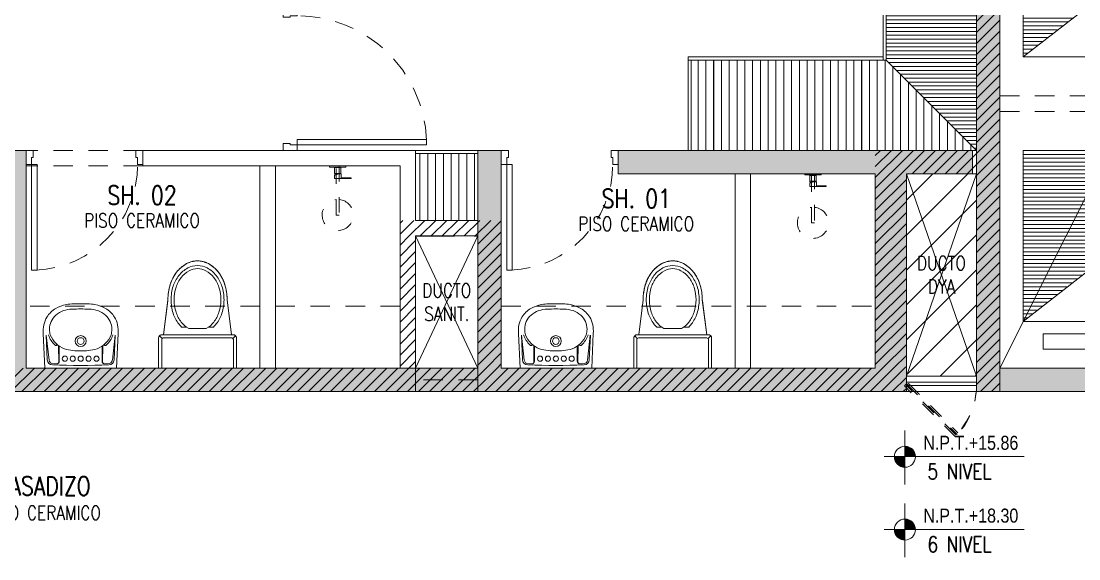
# Model space of a CAD drawing. Header units: millimetres. Extents: x 3765 to 3833, y 1327 to 1657.
# Drawn here: x 3785.24 to 3792.03, y 1438.19 to 1441.64 of the extents above; entities that cross this region are included whole.
import ezdxf
from ezdxf.enums import TextEntityAlignment as Align

# ---------------------------------------------------------------- set-up
doc = ezdxf.new("R2010")
doc.units = ezdxf.units.MM
for name, pattern in [('HIDDEN', [0.375, 0.25, -0.125]), ('HIDDEN2', [0.1875, 0.125, -0.0625]), ('X-REF_DP_Arquitectura$0$HIDDEN', [0.375, 0.25, -0.125])]:
    doc.linetypes.add(name, pattern=pattern)
doc.layers.get('0').update_dxf_attribs({"color": 251, "lineweight": 9})
for name, color, linetype, lineweight in [('A-LINEAS', 251, 'Continuous', 13), ('A-MOBILIARIO', 251, 'Continuous', 13), ('A-MURO BAJO', 251, 'Continuous', 13), ('A-MUROS', 251, 'Continuous', 13), ('A-NIVELES-NPT', 251, 'Continuous', 13), ('A-PROYECCIONES', 251, 'HIDDEN2', 13), ('A-PROYECCIONES INT.', 251, 'HIDDEN2', 13), ('A-SANITARIOS', 251, 'Continuous', 13), ('A-TEXTO-ACABADO PISO', 251, 'Continuous', 13), ('A-TEXTO-AMBIENTE', 251, 'Continuous', 13), ('A_20_Estructuras', 251, 'Continuous', 13), ('A_50_TextoAmbiente', 251, 'Continuous', 13), ('A_50_TextoIndicaciones', 251, 'Continuous', 13), ('A_50_Vigas', 251, 'X-REF_DP_Arquitectura$0$HIDDEN', 13), ('A_60_HatchEstructuras', 251, 'Continuous', 13), ('AREA MODIF', 251, 'Continuous', 13), ('DLP_MOBILIARIO FIJO', 251, 'Continuous', 13), ('MURO CF 120', 251, 'Continuous', 13), ('MURO CF 60', 251, 'Continuous', 13)]:
    doc.layers.add(name, color=color, linetype=linetype, lineweight=lineweight)
doc.styles.add('R80', font='ARIALN.TTF', dxfattribs={"height": 2.03})
doc.styles.add('ROMANS', font='romans.shx', dxfattribs={"width": 0.8})
pattern_1 = [(45, (-21.67, -43.67528), (-0.03535534, 0.03535534), [])]

# ---------------------------------------------------------------- blocks, each defined once
blk = doc.blocks.new('EF-TP')
at = {"layer": 'A_60_HatchEstructuras'}
h = blk.add_hatch(color=256, dxfattribs=at)
h.dxf.hatch_style = 1
h.paths.add_polyline_path([(23.55, -2.625), (21.7, -2.625), (21.7, -0.475), (20.85, -0.475), (20.85, -0.625), (21.55, -0.625), (21.55, -6.325), (23.55, -6.325), (23.55, -6.175), (21.7, -6.175), (21.7, -2.775), (23.55, -2.775)])
h.paths.add_polyline_path([(25.5, -2.625), (25.35, -2.625), (25.35, -6.325), (25.5, -6.325)])
h.paths.add_polyline_path([(25.83, -0.625), (26.5, -0.625), (26.5, -0.475), (25.68, -0.475), (25.68, -6.325), (25.83, -6.325)])
h = blk.add_hatch(color=256, dxfattribs=at)
h.dxf.hatch_style = 1
h.paths.add_polyline_path([(18.95, -7.675), (21.5, -7.675), (21.5, -8.925), (19.7, -8.925), (19.7, -9.075), (21.7, -9.075), (21.7, -7.525), (11.7, -7.525), (11.7, -7.675), (15.25, -7.675), (15.25, -9.075), (15.45, -9.075), (15.45, -7.675), (18.8, -7.675), (18.8, -9.075), (18.95, -9.075)])
h.paths.add_polyline_path([(15.45, -4.775), (15.25, -4.775), (15.25, -6.175), (11.7, -6.175), (11.7, -6.325), (21.1, -6.325), (21.1, -4.925), (21.525, -4.925), (21.525, -4.775), (19.25, -4.775), (19.25, -4.925), (20.9, -4.925), (20.9, -6.175), (18.5, -6.175), (18.5, -4.775), (18.35, -4.775), (18.35, -6.175), (15.45, -6.175)])
for points in [[(21.7, -6.175), (23.4, -2.775)], [(21.525, -4.925), (21.55, -4.925), (21.1, -6.225)]]:
    blk.add_lwpolyline(points)
at = {"elevation": 0}
blk.add_lwpolyline([(21.55, -6.225), (21.1, -4.925)], dxfattribs=at)
at = {"layer": 'A_20_Estructuras'}
for p, q in [((17.95, -6.175, 0), (17.95, -6.325)), ((18.35, -6.175), (18.35, -6.325))]:
    blk.add_line(p, q, dxfattribs=at)
for points in [[(23.55, -2.625), (21.7, -2.625), (21.7, -0.475), (20.85, -0.475), (20.85, -0.625), (21.55, -0.625), (21.55, -6.325), (23.55, -6.325), (23.55, -6.175), (21.7, -6.175), (21.7, -2.775), (23.55, -2.775)], [(15.45, -4.775), (15.25, -4.775), (15.25, -6.175), (11.7, -6.175), (11.7, -6.325), (21.1, -6.325), (21.1, -4.925), (21.525, -4.925), (21.525, -4.775), (19.25, -4.775), (19.25, -4.925), (20.9, -4.925), (20.9, -6.175), (18.5, -6.175), (18.5, -4.775), (18.35, -4.775), (18.35, -6.175), (15.45, -6.175)]]:
    blk.add_lwpolyline(points, close=True, dxfattribs=at)
at = {"layer": 'A_20_Estructuras', "linetype": 'HIDDEN', "ltscale": 0.5, "elevation": 0}
blk.add_lwpolyline([(18.35, -6.25), (17.95, -6.25)], dxfattribs=at)
at = {"layer": 'A_50_Vigas'}
blk.add_line((21.1, -6.225, 0), (21.55, -6.225, 0), dxfattribs=at)
at = {"layer": 'A_50_Vigas', "elevation": 0}
blk.add_lwpolyline([(17.95, -6.175), (17.95, -5.325), (18.35, -5.325)], dxfattribs=at)
blk = doc.blocks.new('TEXTO AMBIENTES PT')
at = {"layer": 'A-TEXTO-ACABADO PISO', "char_height": 0.09, "attachment_point": 2, "style": 'ROMANS'}
for insert in [(16.1941, -5.1808), (19.3659, -5.2026)]:
    blk.add_mtext_dynamic_manual_height_columns('PISO CERAMICO', width=1.20225, gutter_width=12.5, heights=[0], dxfattribs=dict(at, insert=insert))
at = {"layer": 'A-TEXTO-ACABADO PISO', "insert": (15.5586, -7.0597, 0), "char_height": 0.09, "attachment_point": 2, "rotation": 0.00002, "style": 'ROMANS'}
blk.add_mtext_dynamic_manual_height_columns('PISO CERAMICO', width=1.20225, gutter_width=12.5, heights=[0], dxfattribs=at)
at = {"layer": 'A-TEXTO-AMBIENTE', "style": 'ROMANS', "width": 0.8}
for s, p in [('SH. 02', (16.1938, -5.1234)), ('SH. 01', (19.3658, -5.1452)), ('PASADIZO', (15.5602, -6.9918))]:
    blk.add_text(s, height=0.12, dxfattribs=at).set_placement(p, align=Align.CENTER)
blk = doc.blocks.new('TEXTO DUCTOS PT')
at = {"layer": 'A_50_TextoIndicaciones', "char_height": 0.09, "width": 0.4157, "attachment_point": 5, "style": 'ROMANS'}
for s, insert in [('\\pxsm1,t16;DUCTO DYA', (21.325, -5.575, 0)), ('\\pxsm1,t16;DUCTO SANIT.', (18.15, -5.75, 0))]:
    blk.add_mtext(s, dxfattribs=dict(at, insert=insert))
blk = doc.blocks.new('SIM NIVEL PLANTA')
at = {"linetype": 'Continuous'}
h = blk.add_hatch(dxfattribs=at)
h.set_pattern_fill('_USER', color=0, scale=0.089997, angle=45, style=0, pattern_type=0)
h.set_pattern_definition([(45, (31854.49523, 23864.84028), (-0.06363728001, 0.06363728001), [])])
h.paths.add_polyline_path([(-17.33, 0), (-15.98, 0, 0.409209), (-17.33, 1.33)])
h.paths.add_polyline_path([(-18.68, 0, 0.004279), (-18.68, -0.02, 0.414214), (-17.33, -1.37), (-17.33, 0)])
at = {"color": 0}
for p, q in [((-17.33, -3.58), (-17.33, 3.34)), ((-2, 0), (-20, 0))]:
    blk.add_line(p, q, dxfattribs=at)
at = {"color": 0, "linetype": 'Continuous'}
blk.add_circle((-17.33, -0.02), 1.35, dxfattribs=at)
at = {"color": 0, "style": 'R80'}
blk.add_attdef('N.P.T.+0.00', text='', height=1.8, dxfattribs=at).set_placement((-8.87, 1.77), align=Align.MIDDLE_CENTER)
blk = doc.blocks.new('NIVELES')
at = {"layer": 'A-NIVELES-NPT'}
ref = blk.add_blockref('SIM NIVEL PLANTA', (-3.6935, -56.2682, 0), dxfattribs=dict(at, xscale=0.05, yscale=0.05, zscale=0.05))
ref.add_attrib('N.P.T.+0.00', 'N.P.T.+15.86', dxfattribs={"layer": '0', "height": 0.09, "style": 'R80'}).set_placement((-4.1371, -56.1796, 0), align=Align.MIDDLE_CENTER)
ref = blk.add_blockref('SIM NIVEL PLANTA', (-3.6935, -56.7363, 0), dxfattribs=dict(at, xscale=0.05, yscale=0.05, zscale=0.05))
ref.add_attrib('N.P.T.+0.00', 'N.P.T.+18.30', dxfattribs={"layer": '0', "height": 0.09, "style": 'R80'}).set_placement((-4.1371, -56.6476, 0), align=Align.MIDDLE_CENTER)
at = {"layer": 'A-NIVELES-NPT', "style": 'ROMANS', "width": 0.8}
for s, p in [('5 NIVEL', (-4.4152, -56.414, 0)), ('6 NIVEL', (-4.4152, -56.882, 0))]:
    blk.add_text(s, height=0.1, rotation=360, dxfattribs=at).set_placement(p)
blk = doc.blocks.new('*U196')
at = {"linetype": 'HIDDEN', "ltscale": 0.2}
for p, q in [((0.3181, 0.3181), (0, 0)), ((0.0127, -0.0127), (0.3302, 0.3048)), ((0, 0), (0.0127, -0.0127))]:
    blk.add_line(p, q, dxfattribs=at)
blk.add_arc((0, 0), 0.4495, 0, 45, dxfattribs=at)
blk = doc.blocks.new('pisos superiores')
at = {"layer": 'DLP_MOBILIARIO FIJO'}
h = blk.add_hatch(dxfattribs=at)
h.set_pattern_fill('_USER', color=8, scale=0.05, angle=180, pattern_type=0)
h.set_pattern_definition([(180, (-9815.81588, -3196.047796), (-6e-18, -0.05), [])])
h.paths.add_polyline_path([(-4.05, -3.17), (-4.05, -4.3), (-4.63, -3.72), (-4.63, -3.17)])
h = blk.add_hatch(dxfattribs=at)
h.set_pattern_fill('_USER', color=8, scale=0.05, angle=270, pattern_type=0)
h.set_pattern_definition([(270, (-7201.515157, -2437.56976), (0.05, -9e-18), [])])
h.paths.add_polyline_path([(-4.05, -4.3), (-5.8814, -4.3), (-5.8814, -3.72), (-4.63, -3.72)])
at = {"layer": 'A-LINEAS'}
for p, q in [((-4.5, -4.45), (-4.05, -5.75, 0)), ((-4.5, -5.75), (-4.05, -4.45, 0))]:
    blk.add_line(p, q, dxfattribs=at)
at = {"layer": 'A-MOBILIARIO'}
for p, q in [((-4.5, -5.79), (-4.05, -5.79, 0)), ((-4.5, -5.81), (-4.05, -5.81, 0))]:
    blk.add_line(p, q, dxfattribs=at)
at = {"layer": 'A-MURO BAJO'}
for p, q in [((-4.5, -5.75), (-4.05, -5.75, 0)), ((-4.5, -5.85), (-4.05, -5.85, 0))]:
    blk.add_line(p, q, dxfattribs=at)
at = {"layer": 'A-MUROS'}
for points in [[(-4.05, -5.85), (-3.9, -5.85), (-3.9, 0), (-4.75, 0), (-4.75, -0.15), (-4.05, -0.15), (-4.05, -4.3), (-6.35, -4.3)], [(-4.05, -5.85), (-4.05, -4.45), (-4.5, -4.45), (-4.5, -5.85), (-4.55, -5.85)]]:
    blk.add_lwpolyline(points, dxfattribs=at)
at = {"layer": 'DLP_MOBILIARIO FIJO', "elevation": 0}
for points in [[(-4.65, -3.72), (-4.63, -3.72), (-4.63, -3.17), (-4.65, -3.17)], [(-5.9014, -3.7), (-5.9014, -3.72), (-4.65, -3.72), (-4.65, -3.7)]]:
    blk.add_lwpolyline(points, close=True, dxfattribs=at)
at = {"layer": 'DLP_MOBILIARIO FIJO', "color": 8, "elevation": 0}
blk.add_lwpolyline([(-4.05, -3.17), (-4.05, -4.3), (-4.63, -3.72), (-4.63, -3.17)], close=True, dxfattribs=at)
at = {"layer": 'DLP_MOBILIARIO FIJO', "color": 8}
blk.add_lwpolyline([(-4.05, -4.3), (-5.8814, -4.3), (-5.8814, -3.72), (-4.63, -3.72)], close=True, dxfattribs=at)
at = {"layer": 'A-PROYECCIONES INT.', "ltscale": 0.25, "xscale": -1, "rotation": 180}
blk.add_blockref('*U196', (-4.5, -5.81), dxfattribs=at)
blk = doc.blocks.new('TORRE F HATCH CORTAFUEGO')
at = {"layer": 'AREA MODIF'}
h = blk.add_hatch(dxfattribs=at)
h.set_pattern_fill('ANSI31', color=8, scale=0.05, style=0)
h.set_pattern_definition([(45, (-48.7, -47.2), (-0.1122532, 0.1122532), [])])
h.paths.add_polyline_path([(-26.25, -41.075), (-25.8, -41.075), (-25.8, -42.375), (-26.25, -42.375)])
h.paths.add_polyline_path([(-21.1, -42.375), (-21.52, -42.375), (-21.52, -41.075), (-21.1, -41.075)])
at = {"layer": 'MURO CF 60'}
h = blk.add_hatch(dxfattribs=at)
h.set_pattern_fill('_USER', color=8, scale=0.05, angle=45, pattern_type=0)
h.set_pattern_definition(pattern_1)
h.paths.add_polyline_path([(-25.8, -38.775), (-25.65, -38.775), (-25.65, -42.475), (-25.8, -42.475)])
h = blk.add_hatch(dxfattribs=at)
h.set_pattern_fill('_USER', color=8, scale=0.05, angle=45, pattern_type=0)
h.set_pattern_definition(pattern_1)
h.paths.add_polyline_path([(-26.25, -42.325), (-26.45, -42.325), (-26.45, -40.925), (-26.25, -40.925)])
h = blk.add_hatch(dxfattribs=at)
h.set_pattern_fill('_USER', color=8, scale=0.05, angle=45, pattern_type=0)
h.set_pattern_definition(pattern_1)
h.paths.add_polyline_path([(-26.25, -40.925), (-25.8, -40.925), (-25.8, -41.075), (-26.25, -41.075)])
h = blk.add_hatch(dxfattribs=at)
h.set_pattern_fill('_USER', color=8, scale=0.05, angle=45, pattern_type=0)
h.set_pattern_definition(pattern_1)
h.paths.add_polyline_path([(-29.5, -41.375), (-28.85, -41.375), (-28.85, -41.475), (-29.5, -41.475)])
h = blk.add_hatch(dxfattribs=at)
h.set_pattern_fill('_USER', color=8, scale=0.05, angle=45, pattern_type=0)
h.set_pattern_definition(pattern_1)
h.paths.add_polyline_path([(-29.4, -41.475), (-29.5, -41.475), (-29.5, -42.325), (-29.4, -42.325)])
h = blk.add_hatch(dxfattribs=at)
h.set_pattern_fill('_USER', color=8, scale=0.05, angle=45, pattern_type=0)
h.set_pattern_definition(pattern_1)
h.paths.add_polyline_path([(-29, -41.475), (-28.85, -41.475), (-28.85, -42.325), (-29, -42.325)])
h = blk.add_hatch(dxfattribs=at)
h.set_pattern_fill('_USER', color=8, scale=0.05, angle=45, pattern_type=0)
h.set_pattern_definition(pattern_1)
h.paths.add_polyline_path([(-35.65, -42.325), (-28.95, -42.325), (-28.95, -42.475), (-35.65, -42.475)])
h = blk.add_hatch(dxfattribs=at)
h.set_pattern_fill('_USER', color=8, scale=0.05, angle=45, pattern_type=0)
h.set_pattern_definition(pattern_1)
h.paths.add_polyline_path([(-28.95, -42.325), (-26.25, -42.325), (-26.25, -42.475), (-28.95, -42.475)])
blk = doc.blocks.new('*U86')
for p, q in [((0.01, 0.855), (0.01, 0.9)), ((0.1, 0.865), (0.1, 0.9)), ((0.055, 0.855), (0.01, 0.855)), ((0.1, 0.865), (0.055, 0.865)), ((0.055, 0.855), (0.055, 0.865)), ((0.055, 0.045), (0.01, 0.045)), ((0.01, 0.045), (0.01, 0)), ((0.055, 0.045), (0.055, 0.035)), ((0.1, 0.035), (0.055, 0.035)), ((0.1, 0.035), (0.1, 0))]:
    blk.add_line(p, q)
blk.add_lwpolyline([(0.93, 0.07), (0.93, 0.035), (0.1, 0.035), (0.1, 0.07)], close=True)
at = {"color": 7, "linetype": 'HIDDEN2'}
blk.add_arc((0.0995, 0.0339), 0.8311, 2.23015, 89.96723, dxfattribs=at)
blk = doc.blocks.new('ducha marsano')
at = {"linetype": 'HIDDEN2', "ltscale": 0.5, "extrusion": (-4.9425e-10, -7.91123e-10, -1)}
for p, q in [((-0.01, 0), (0.01, 0)), ((0.01, 0), (0.01, -0.3155)), ((-0.0205, -0.08), (-0.0205, -0.0601)), ((-0.0155, -0.058), (-0.0157, -0.058)), ((-0.01, -0.3155), (-0.01, 0)), ((0.0225, -0.0515), (-0.0001, -0.0515)), ((0.0225, -0.0515), (0.0225, -0.0627)), ((0.021, -0.0815), (-0.019, -0.0815)), ((0.025, -0.0815), (0.021, -0.0815)), ((0.0225, -0.0682), (0.0225, -0.077)), ((0.0225, -0.077), (0.025, -0.077)), ((0.025, -0.077), (0.0771, -0.077)), ((0.0771, -0.0815), (0.025, -0.0815)), ((0.0771, -0.077), (0.0816, -0.077)), ((0.0816, -0.0815), (0.0771, -0.0815)), ((0.0816, -0.077), (0.082, -0.077)), ((0.082, -0.0815), (0.0816, -0.0815)), ((0.082, -0.077), (0.084, -0.077)), ((0.084, -0.0815), (0.082, -0.0815)), ((0.0855, -0.0785), (0.0855, -0.08)), ((0.01, -0.3155), (-0.01, -0.3155))]:
    blk.add_line(p, q, dxfattribs=at)
for centre, radius, start, end in [((-0.0004, -0.0462), 0.02, 323.95812, 354.92979), ((0.0004, -0.0462), 0.02, 185.07021, 195.2705), ((0.019, -0.08), 0.0015, 270, 360), ((-0.084, -0.0785), 0.0015, 90, 180), ((-0.084, -0.08), 0.0015, 180, 270), ((0, -0.3155), 0.1, 95.73917, 84.26083)]:
    blk.add_arc(centre, radius, start, end, dxfattribs=at)
at = {"linetype": 'HIDDEN2', "ltscale": 0.5, "extrusion": (-4.94252e-10, -7.91124e-10, -1)}
blk.add_ellipse((0, -0.0515), major_axis=(-0.0225, -0.0095), ratio=0.001448, start_param=0.425436, end_param=1.567366, dxfattribs=at)
at = {"linetype": 'HIDDEN2', "ltscale": 0.5}
for points, degree in [([(-0.0305, 0), (0, 0), (0.0305, 0)], 2), ([(0.0305, 0), (0.0415, 0), (0.0525, 0)], 2), ([(0.0525, 0), (0.0525, -0.0038), (0.0525, -0.0075)], 2), ([(-0.0525, 0), (-0.0525, -0.0038), (-0.0525, -0.0075)], 2), ([(-0.0525, 0), (-0.0415, 0), (-0.0305, 0)], 2), ([(-0.0525, -0.0075), (-0.0525, -0.0075), (-0.0525, -0.0075)], 2), ([(0.0305, -0.008), (0, -0.008), (-0.0305, -0.008)], 2), ([(-0.0215, -0.008), (-0.0215, -0.0093), (-0.0215, -0.0105)], 2), ([(-0.021, -0.011), (-0.007, -0.011), (0.007, -0.011), (0.021, -0.011)], 3), ([(-0.02, -0.011), (-0.02, -0.0294), (-0.02, -0.0477)], 2), ([(-0.0197, -0.048), (0, -0.048), (0.0197, -0.048)], 2), ([(0.02, -0.011), (0.02, -0.0294), (0.02, -0.0477)], 2), ([(0.0215, -0.008), (0.0215, -0.0093), (0.0215, -0.0105)], 2)]:
    blk.add_open_spline(points, degree=degree, dxfattribs=at)
for points, weights in [([(-0.0525, -0.0075), (-0.0525, -0.0075), (-0.0525, -0.0075)], [1, 0.990847086912, 0.982266230892]), ([(-0.052, -0.008), (-0.0525, -0.008), (-0.0525, -0.0075)], [1, 0.707106781193, 1]), ([(-0.0215, -0.0105), (-0.0215, -0.011), (-0.021, -0.011)], [1, 0.70710678154, 1]), ([(-0.02, -0.0477), (-0.02, -0.048), (-0.0197, -0.048)], [1, 0.707106780138, 1]), ([(0.02, -0.0477), (0.02, -0.048), (0.0197, -0.048)], [1, 0.707106779703, 1]), ([(0.0211, -0.011), (0.0211, -0.011), (0.021, -0.011)], [1, 0.992411795776, 1]), ([(0.052, -0.008), (0.0521, -0.008), (0.0521, -0.008)], [1, 0.992411795771, 1])]:
    blk.add_rational_spline(points, weights, degree=2, dxfattribs=at)
for points, knots in [([(-0.0305, -0.008), (-0.0332, -0.008), (-0.0374, -0.008), (-0.0424, -0.008), (-0.0458, -0.008), (-0.0486, -0.008), (-0.0512, -0.008), (-0.052, -0.008), (-0.052, -0.008)], [0, 0, 0, 0, 8.104572, 12.495263, 16.885954, 21.276645, 25.667336, 33.771908, 33.771908, 33.771908, 33.771908]), ([(0.0225, -0.0682), (0.0225, -0.0682), (0.0225, -0.0682), (0.0225, -0.0679), (0.0224, -0.0677), (0.0224, -0.0672), (0.0224, -0.0669), (0.0223, -0.0662), (0.0223, -0.0658), (0.0223, -0.0652), (0.0223, -0.0648), (0.0224, -0.0641), (0.0224, -0.0638), (0.0224, -0.0633), (0.0225, -0.0631), (0.0225, -0.0628), (0.0225, -0.0627), (0.0225, -0.0627)], [0.4148436, 0.4148436, 0.4148436, 0.4148436, 0.5185541, 0.5185541, 0.6222645, 0.6222645, 0.7259759, 0.7259759, 0.8296873, 0.8296873, 0.9333987, 0.9333987, 1.03711, 1.03711, 1.1408205, 1.1408205, 1.2445309, 1.2445309, 1.2445309, 1.2445309]), ([(0.052, -0.008), (0.052, -0.008), (0.0512, -0.008), (0.0486, -0.008), (0.0458, -0.008), (0.0424, -0.008), (0.0374, -0.008), (0.0332, -0.008), (0.0305, -0.008)], [0, 0, 0, 0, 8.104572, 12.495263, 16.885954, 21.276645, 25.667336, 33.771908, 33.771908, 33.771908, 33.771908])]:
    blk.add_open_spline(points, degree=3, knots=knots, dxfattribs=at)
for points, weights, degree, knots in [([(0.0211, -0.011), (0.0211, -0.011), (0.0211, -0.011), (0.0211, -0.011), (0.0214, -0.0109), (0.0215, -0.0107), (0.0215, -0.0105)], [0.918641037743, 0.918640949346, 0.918640860949, 0.918640772552, 0.789223156395, 0.789223156395, 0.918640772552], 3, [0.1238988, 0.1238988, 0.1238988, 0.1238988, 0.1238993, 0.1238993, 0.1238993, 0.78603, 0.78603, 0.78603, 0.78603]), ([(0.0521, -0.008), (0.0521, -0.008), (0.0521, -0.008), (0.0525, -0.0079), (0.0525, -0.0075)], [0.918641037749, 0.918640905153, 0.918640772558, 0.724517853988, 0.918640772558], 2, [0.1238988, 0.1238988, 0.1238988, 0.1238993, 0.1238993, 0.7860311, 0.7860311, 0.7860311])]:
    blk.add_rational_spline(points, weights, degree=degree, knots=knots, dxfattribs=at)
blk = doc.blocks.new('*U109')
for p, q in [((0.01, 0.705), (0.01, 0.75)), ((0.1, 0.715), (0.1, 0.75)), ((0.055, 0.705), (0.01, 0.705)), ((0.1, 0.715), (0.055, 0.715)), ((0.055, 0.705), (0.055, 0.715)), ((0.055, 0.045), (0.01, 0.045)), ((0.01, 0.045), (0.01, 0)), ((0.055, 0.045), (0.055, 0.035)), ((0.1, 0.035), (0.055, 0.035)), ((0.1, 0.035), (0.1, 0))]:
    blk.add_line(p, q)
blk.add_lwpolyline([(0.78, 0.07), (0.78, 0.035), (0.1, 0.035), (0.1, 0.07)], close=True)
at = {"color": 7, "linetype": 'HIDDEN2'}
blk.add_arc((0.0996, 0.0341), 0.6809, 2.23015, 89.96723, dxfattribs=at)
blk = doc.blocks.new('SIFON JET_PLANTA')
for p, q in [((-0.215, 0.2181, 0), (-0.44, 0.19, 0)), ((-0.215, -0.23, 0), (-0.215, 0.23, 0)), ((-0.2091, 0.2441, 0), (-0.1921, 0.2271, 0)), ((-0.195, 0.25, 0), (0, 0.25, 0)), ((-0.195, -0.22, 0), (-0.195, 0.22, 0)), ((-0.185, 0.23, 0), (0, 0.23, 0)), ((0, 0.25, 0), (0, -0.25, 0)), ((-0.265, 0.0718, 0), (-0.265, 0.1028, 0)), ((-0.255, -0.0562, 0), (-0.255, 0.0562, 0)), ((-0.265, -0.1028, 0), (-0.265, -0.0718, 0)), ((-0.215, -0.2181, 0), (-0.44, -0.19, 0)), ((-0.2091, -0.2441, 0), (-0.1921, -0.2271, 0)), ((0, -0.25, 0), (-0.195, -0.25, 0)), ((0, -0.23, 0), (-0.185, -0.23, 0))]:
    blk.add_line(p, q)
at = {"extrusion": (-2.64698e-23, 6.61744e-24, -1)}
for p, q in [((-0.4322, 0.191, 0), (-0.215, 0.2181, 0)), ((-0.215, 0.2278, 0), (-0.2149, 0.2323, 0)), ((-0.215, 0.2234, 0), (-0.215, 0.2278, 0)), ((-0.215, 0.2181, 0), (-0.215, 0.2234, 0)), ((-0.2149, 0.2323, 0), (-0.2142, 0.2356, 0)), ((-0.2142, 0.2356, 0), (-0.2129, 0.239, 0)), ((-0.2129, 0.239, 0), (-0.211, 0.2419, 0)), ((-0.211, 0.2419, 0), (-0.2091, 0.2441, 0)), ((-0.2091, 0.2441, 0), (-0.2077, 0.2455, 0)), ((-0.2077, 0.2455, 0), (-0.2055, 0.247, 0)), ((-0.2055, 0.247, 0), (-0.2007, 0.2492, 0)), ((-0.2007, 0.2492, 0), (-0.195, 0.25, 0)), ((-0.195, 0.25, 0), (-0.195, 0.25, 0)), ((-0.195, 0.25, 0), (-0.1605, 0.25, 0)), ((-0.1605, 0.25, 0), (-0.0975, 0.25, 0)), ((-0.0975, 0.25, 0), (-0.0323, 0.25, 0)), ((-0.0323, 0.25, 0), (0, 0.25, 0)), ((0, 0.25, 0), (0, -0.25, 0)), ((-0.6168, 0.1344, 0), (-0.6106, 0.1389, 0)), ((-0.6106, 0.1389, 0), (-0.6061, 0.142, 0)), ((-0.6061, 0.142, 0), (-0.6, 0.1461, 0)), ((-0.6, 0.1461, 0), (-0.5963, 0.1484, 0)), ((-0.5963, 0.1484, 0), (-0.5908, 0.1517, 0)), ((-0.5908, 0.1517, 0), (-0.5862, 0.1543, 0)), ((-0.5862, 0.1543, 0), (-0.5794, 0.158, 0)), ((-0.5794, 0.158, 0), (-0.5693, 0.1629, 0)), ((-0.5693, 0.1629, 0), (-0.5517, 0.1703, 0)), ((-0.5517, 0.1703, 0), (-0.5465, 0.1722, 0)), ((-0.5465, 0.1722, 0), (-0.5385, 0.1749, 0)), ((-0.5385, 0.1749, 0), (-0.5346, 0.176, 0)), ((-0.5346, 0.176, 0), (-0.5265, 0.1784, 0)), ((-0.5265, 0.1784, 0), (-0.5216, 0.1797, 0)), ((-0.5216, 0.1797, 0), (-0.5148, 0.1813, 0)), ((-0.5148, 0.1813, 0), (-0.5079, 0.1829, 0)), ((-0.5079, 0.1829, 0), (-0.5016, 0.1842, 0)), ((-0.5016, 0.1842, 0), (-0.4865, 0.1867, 0)), ((-0.4865, 0.1867, 0), (-0.4763, 0.188, 0)), ((-0.4763, 0.188, 0), (-0.4726, 0.1884, 0)), ((-0.4726, 0.1884, 0), (-0.4636, 0.1892, 0)), ((-0.4636, 0.1892, 0), (-0.4549, 0.1897, 0)), ((-0.4549, 0.1897, 0), (-0.449, 0.1899, 0)), ((-0.449, 0.1899, 0), (-0.44, 0.19, 0)), ((-0.44, 0.19, 0), (-0.4322, 0.191, 0)), ((-0.6745, 0.0655, 0), (-0.6722, 0.0699, 0)), ((-0.6722, 0.0699, 0), (-0.6705, 0.0728, 0)), ((-0.6705, 0.0728, 0), (-0.669, 0.0755, 0)), ((-0.669, 0.0755, 0), (-0.6672, 0.0785, 0)), ((-0.6672, 0.0785, 0), (-0.665, 0.082, 0)), ((-0.665, 0.082, 0), (-0.6634, 0.0845, 0)), ((-0.6634, 0.0845, 0), (-0.6611, 0.088, 0)), ((-0.6611, 0.088, 0), (-0.657, 0.0936, 0)), ((-0.657, 0.0936, 0), (-0.6534, 0.0984, 0)), ((-0.657, 0.0936, 0), (-0.657, 0.0936, 0)), ((-0.6534, 0.0984, 0), (-0.6503, 0.1023, 0)), ((-0.6534, 0.0984, 0), (-0.6534, 0.0984, 0)), ((-0.6503, 0.1023, 0), (-0.6453, 0.108, 0)), ((-0.6453, 0.108, 0), (-0.6386, 0.1152, 0)), ((-0.6386, 0.1152, 0), (-0.6326, 0.121, 0)), ((-0.6326, 0.121, 0), (-0.6299, 0.1235, 0)), ((-0.6299, 0.1235, 0), (-0.6251, 0.1276, 0)), ((-0.6251, 0.1276, 0), (-0.6206, 0.1314, 0)), ((-0.6206, 0.1314, 0), (-0.6168, 0.1344, 0)), ((-0.69, 0, 0), (-0.6899, 0.0044, 0)), ((-0.6899, 0.0044, 0), (-0.6897, 0.0096, 0)), ((-0.6897, 0.0096, 0), (-0.6893, 0.014, 0)), ((-0.6893, 0.014, 0), (-0.6887, 0.0194, 0)), ((-0.6887, 0.0194, 0), (-0.6881, 0.0236, 0)), ((-0.6881, 0.0236, 0), (-0.6872, 0.0284, 0)), ((-0.6881, 0.0236, 0), (-0.6881, 0.0236, 0)), ((-0.6872, 0.0284, 0), (-0.6867, 0.031, 0)), ((-0.6867, 0.031, 0), (-0.6855, 0.0361, 0)), ((-0.6855, 0.0361, 0), (-0.6838, 0.0421, 0)), ((-0.6855, 0.0361, 0), (-0.6855, 0.0361, 0)), ((-0.6838, 0.0421, 0), (-0.6819, 0.048, 0)), ((-0.6838, 0.0421, 0), (-0.6838, 0.0421, 0)), ((-0.6819, 0.048, 0), (-0.6804, 0.0521, 0)), ((-0.6804, 0.0521, 0), (-0.6793, 0.0547, 0)), ((-0.6793, 0.0547, 0), (-0.6779, 0.0582, 0)), ((-0.6779, 0.0582, 0), (-0.6745, 0.0655, 0)), ((-0.6745, 0.0655, 0), (-0.6745, 0.0655, 0)), ((-0.6899, -0.0065, 0), (-0.69, 0, 0)), ((-0.6896, -0.0111, 0), (-0.6899, -0.0065, 0)), ((-0.6891, -0.0164, 0), (-0.6896, -0.0111, 0)), ((-0.6881, -0.0232, 0), (-0.6891, -0.0164, 0)), ((-0.6876, -0.0264, 0), (-0.6881, -0.0232, 0)), ((-0.687, -0.0296, 0), (-0.6876, -0.0264, 0)), ((-0.6864, -0.0321, 0), (-0.687, -0.0296, 0)), ((-0.6855, -0.0361, 0), (-0.6864, -0.0321, 0)), ((-0.6838, -0.0419, 0), (-0.6855, -0.0361, 0)), ((-0.6827, -0.0457, 0), (-0.6838, -0.0419, 0)), ((-0.6814, -0.0492, 0), (-0.6827, -0.0457, 0)), ((-0.6803, -0.0522, 0), (-0.6814, -0.0492, 0)), ((-0.6792, -0.0551, 0), (-0.6803, -0.0522, 0)), ((-0.6779, -0.0581, 0), (-0.6792, -0.0551, 0)), ((-0.677, -0.0602, 0), (-0.6779, -0.0581, 0)), ((-0.6751, -0.0642, 0), (-0.677, -0.0602, 0)), ((-0.6722, -0.0699, 0), (-0.6751, -0.0642, 0)), ((-0.6706, -0.0727, 0), (-0.6722, -0.0699, 0)), ((-0.6679, -0.0774, 0), (-0.6706, -0.0727, 0)), ((-0.6646, -0.0826, 0), (-0.6679, -0.0774, 0)), ((-0.6623, -0.0862, 0), (-0.6646, -0.0826, 0)), ((-0.6599, -0.0897, 0), (-0.6623, -0.0862, 0)), ((-0.6554, -0.0958, 0), (-0.6599, -0.0897, 0)), ((-0.6494, -0.1032, 0), (-0.6554, -0.0958, 0)), ((-0.6458, -0.1074, 0), (-0.6494, -0.1032, 0)), ((-0.64, -0.1137, 0), (-0.6458, -0.1074, 0)), ((-0.6379, -0.1158, 0), (-0.64, -0.1137, 0)), ((-0.6347, -0.119, 0), (-0.6379, -0.1158, 0)), ((-0.6335, -0.1201, 0), (-0.6347, -0.119, 0)), ((-0.6347, -0.119, 0), (-0.6347, -0.119, 0)), ((-0.6318, -0.1217, 0), (-0.6335, -0.1201, 0)), ((-0.6305, -0.123, 0), (-0.6318, -0.1217, 0)), ((-0.6318, -0.1217, 0), (-0.6318, -0.1217, 0)), ((-0.6288, -0.1244, 0), (-0.6305, -0.123, 0)), ((-0.6276, -0.1255, 0), (-0.6288, -0.1244, 0)), ((-0.6262, -0.1268, 0), (-0.6276, -0.1255, 0)), ((-0.6245, -0.1281, 0), (-0.6262, -0.1268, 0)), ((-0.6235, -0.1291, 0), (-0.6245, -0.1281, 0)), ((-0.6245, -0.1281, 0), (-0.6245, -0.1281, 0)), ((-0.6223, -0.13, 0), (-0.6235, -0.1291, 0)), ((-0.6215, -0.1307, 0), (-0.6223, -0.13, 0)), ((-0.6204, -0.1315, 0), (-0.6215, -0.1307, 0)), ((-0.6193, -0.1324, 0), (-0.6204, -0.1315, 0)), ((-0.6179, -0.1335, 0), (-0.6193, -0.1324, 0)), ((-0.6168, -0.1344, 0), (-0.6179, -0.1335, 0)), ((-0.6153, -0.1355, 0), (-0.6168, -0.1344, 0)), ((-0.6142, -0.1363, 0), (-0.6153, -0.1355, 0)), ((-0.612, -0.1379, 0), (-0.6142, -0.1363, 0)), ((-0.6086, -0.1403, 0), (-0.612, -0.1379, 0)), ((-0.607, -0.1415, 0), (-0.6086, -0.1403, 0)), ((-0.6058, -0.1422, 0), (-0.607, -0.1415, 0)), ((-0.6039, -0.1435, 0), (-0.6058, -0.1422, 0)), ((-0.602, -0.1448, 0), (-0.6039, -0.1435, 0)), ((-0.6004, -0.1458, 0), (-0.602, -0.1448, 0)), ((-0.5987, -0.1469, 0), (-0.6004, -0.1458, 0)), ((-0.5964, -0.1483, 0), (-0.5987, -0.1469, 0)), ((-0.595, -0.1492, 0), (-0.5964, -0.1483, 0)), ((-0.5936, -0.15, 0), (-0.595, -0.1492, 0)), ((-0.5918, -0.1511, 0), (-0.5936, -0.15, 0)), ((-0.5896, -0.1524, 0), (-0.5918, -0.1511, 0)), ((-0.5871, -0.1538, 0), (-0.5896, -0.1524, 0)), ((-0.5833, -0.1559, 0), (-0.5871, -0.1538, 0)), ((-0.5781, -0.1587, 0), (-0.5833, -0.1559, 0)), ((-0.5759, -0.1598, 0), (-0.5781, -0.1587, 0)), ((-0.5738, -0.1608, 0), (-0.5759, -0.1598, 0)), ((-0.5702, -0.1625, 0), (-0.5738, -0.1608, 0)), ((-0.5675, -0.1637, 0), (-0.5702, -0.1625, 0)), ((-0.5659, -0.1645, 0), (-0.5675, -0.1637, 0)), ((-0.5644, -0.1652, 0), (-0.5659, -0.1645, 0)), ((-0.5614, -0.1664, 0), (-0.5644, -0.1652, 0)), ((-0.5598, -0.1671, 0), (-0.5614, -0.1664, 0)), ((-0.5568, -0.1683, 0), (-0.5598, -0.1671, 0)), ((-0.5543, -0.1693, 0), (-0.5568, -0.1683, 0)), ((-0.551, -0.1706, 0), (-0.5543, -0.1693, 0)), ((-0.5491, -0.1713, 0), (-0.551, -0.1706, 0)), ((-0.5465, -0.1722, 0), (-0.5491, -0.1713, 0)), ((-0.5449, -0.1728, 0), (-0.5465, -0.1722, 0)), ((-0.5428, -0.1735, 0), (-0.5449, -0.1728, 0)), ((-0.5412, -0.174, 0), (-0.5428, -0.1735, 0)), ((-0.5385, -0.1749, 0), (-0.5412, -0.174, 0)), ((-0.5352, -0.1759, 0), (-0.5385, -0.1749, 0)), ((-0.5385, -0.1749, 0), (-0.5385, -0.1749, 0)), ((-0.5321, -0.1768, 0), (-0.5352, -0.1759, 0)), ((-0.5296, -0.1775, 0), (-0.5321, -0.1768, 0)), ((-0.5267, -0.1783, 0), (-0.5296, -0.1775, 0)), ((-0.5238, -0.1791, 0), (-0.5267, -0.1783, 0)), ((-0.5267, -0.1783, 0), (-0.5267, -0.1783, 0)), ((-0.5217, -0.1796, 0), (-0.5238, -0.1791, 0)), ((-0.5177, -0.1807, 0), (-0.5217, -0.1796, 0)), ((-0.5151, -0.1813, 0), (-0.5177, -0.1807, 0)), ((-0.5118, -0.1821, 0), (-0.5151, -0.1813, 0)), ((-0.5094, -0.1826, 0), (-0.5118, -0.1821, 0)), ((-0.5066, -0.1832, 0), (-0.5094, -0.1826, 0)), ((-0.5022, -0.184, 0), (-0.5066, -0.1832, 0)), ((-0.4974, -0.1849, 0), (-0.5022, -0.184, 0)), ((-0.495, -0.1854, 0), (-0.4974, -0.1849, 0)), ((-0.4974, -0.1849, 0), (-0.4974, -0.1849, 0)), ((-0.4936, -0.1856, 0), (-0.495, -0.1854, 0)), ((-0.4916, -0.1859, 0), (-0.4936, -0.1856, 0)), ((-0.4884, -0.1864, 0), (-0.4916, -0.1859, 0)), ((-0.4862, -0.1867, 0), (-0.4884, -0.1864, 0)), ((-0.4824, -0.1872, 0), (-0.4862, -0.1867, 0)), ((-0.4812, -0.1874, 0), (-0.4824, -0.1872, 0)), ((-0.4785, -0.1877, 0), (-0.4812, -0.1874, 0)), ((-0.4761, -0.188, 0), (-0.4785, -0.1877, 0)), ((-0.4735, -0.1883, 0), (-0.4761, -0.188, 0)), ((-0.4695, -0.1887, 0), (-0.4735, -0.1883, 0)), ((-0.4651, -0.189, 0), (-0.4695, -0.1887, 0)), ((-0.4639, -0.1891, 0), (-0.4651, -0.189, 0)), ((-0.4651, -0.189, 0), (-0.4651, -0.189, 0)), ((-0.4619, -0.1893, 0), (-0.4639, -0.1891, 0)), ((-0.4592, -0.1894, 0), (-0.4619, -0.1893, 0)), ((-0.4568, -0.1896, 0), (-0.4592, -0.1894, 0)), ((-0.455, -0.1897, 0), (-0.4568, -0.1896, 0)), ((-0.4518, -0.1898, 0), (-0.455, -0.1897, 0)), ((-0.449, -0.1899, 0), (-0.4518, -0.1898, 0)), ((-0.4467, -0.1899, 0), (-0.449, -0.1899, 0)), ((-0.4428, -0.19, 0), (-0.4467, -0.1899, 0)), ((-0.44, -0.19, 0), (-0.4428, -0.19, 0)), ((-0.215, -0.2181, 0), (-0.44, -0.19, 0)), ((-0.215, -0.227, 0), (-0.215, -0.2181, 0)), ((-0.215, -0.23, 0), (-0.215, -0.227, 0)), ((-0.2147, -0.2335, 0), (-0.215, -0.23, 0)), ((-0.2138, -0.2369, 0), (-0.2147, -0.2335, 0)), ((-0.2126, -0.2395, 0), (-0.2138, -0.2369, 0)), ((-0.2138, -0.2369, 0), (-0.2138, -0.2369, 0)), ((-0.2108, -0.2423, 0), (-0.2126, -0.2395, 0)), ((-0.2126, -0.2395, 0), (-0.2126, -0.2395, 0)), ((-0.2091, -0.2441, 0), (-0.2108, -0.2423, 0)), ((-0.2108, -0.2423, 0), (-0.2108, -0.2423, 0)), ((-0.2108, -0.2423, 0), (-0.2108, -0.2423, 0)), ((-0.209, -0.244, 0), (-0.2091, -0.2441, 0)), ((-0.2067, -0.2462, 0), (-0.209, -0.244, 0)), ((-0.209, -0.244, 0), (-0.209, -0.244, 0)), ((-0.2029, -0.2484, 0), (-0.2067, -0.2462, 0)), ((-0.2067, -0.2462, 0), (-0.2067, -0.2462, 0)), ((-0.1995, -0.2495, 0), (-0.2029, -0.2484, 0)), ((-0.2029, -0.2484, 0), (-0.2029, -0.2484, 0)), ((-0.195, -0.25, 0), (-0.1995, -0.2495, 0)), ((0, -0.25, 0), (-0.195, -0.25, 0))]:
    blk.add_line(p, q, dxfattribs=at)
at = {"elevation": 0}
for points in [[(-0.265, 0.1028, 0.0362), (-0.2844, 0.1202, 0.08725), (-0.3535, 0.1565, 0.077598), (-0.44, 0.17, 0.077598), (-0.5265, 0.1565, 0.08725), (-0.5956, 0.1202, 0.105601), (-0.6443, 0.0627, 0.12364), (-0.66, 0, 0.12364), (-0.6443, -0.0627, 0.105601), (-0.5956, -0.1202, 0.08725), (-0.5265, -0.1565, 0.077598), (-0.44, -0.17, 0.077598)], [(-0.255, 0.0562, 0.100268), (-0.2967, 0.1044, 0.08725), (-0.3596, 0.1374, 0.077598), (-0.44, 0.15, 0.077598), (-0.5204, 0.1374, 0.08725), (-0.5833, 0.1044, 0.105601), (-0.6266, 0.0532, 0.12364), (-0.64, 0, 0.12364), (-0.6266, -0.0532, 0.105601), (-0.5833, -0.1044, 0.08725), (-0.5204, -0.1374, 0.077598), (-0.44, -0.15, 0.077598)], [(-0.44, -0.15, 0.077598), (-0.3596, -0.1374, 0.08725), (-0.2967, -0.1044, 0.100268), (-0.255, -0.0562, 0.12364)], [(-0.44, -0.17, 0.077598), (-0.3535, -0.1565, 0.08725), (-0.2844, -0.1202, 0.0362), (-0.265, -0.1028, 0.12364)]]:
    blk.add_lwpolyline(points, format="xyb", dxfattribs=at)
for centre, radius, start, end in [((-0.195, 0.23, 0), 0.02, 90, 180), ((-0.185, 0.22, 0), 0.01, 90, 180), ((-0.4613, -0.0702, 0), 0.257, 107.47412, 127.23483), ((-0.44, -0.1379, 0), 0.3279, 90, 107.47412), ((-0.544, 0, 0), 0.146, 151.40883, 180), ((-0.4939, -0.0273, 0), 0.203, 127.23483, 151.40883), ((-0.544, 0, 0), 0.146, 180, 208.59117), ((-0.4939, 0.0273, 0), 0.203, 208.59117, 232.76517), ((-0.4613, 0.0702, 0), 0.257, 232.76517, 252.52588), ((-0.44, 0.1379, 0), 0.3279, 252.52588, 270), ((-0.195, -0.23, 0), 0.02, 180, 270), ((-0.185, -0.22, 0), 0.01, 180, 270)]:
    blk.add_arc(centre, radius, start, end)
blk = doc.blocks.new('BOWL-ITALGRIF_VARADERO_01')
for p, q in [((-0.2032, -0.1971), (-0.2208, -0.038)), ((0.2032, -0.1971), (0.2208, -0.038)), ((-0.1404, -0.2077), (-0.1424, -0.1083)), ((-0.1375, -0.205), (-0.1375, -0.1117)), ((0.1375, -0.205), (0.1375, -0.1117)), ((0.1404, -0.2077), (0.1424, -0.1083)), ((-0.1753, -0.222), (-0.1544, -0.222)), ((0.1753, -0.222), (0.1544, -0.222))]:
    blk.add_line(p, q)
for points in [[(-0.0917, 0.1589, -0.02989), (-0.0456, 0.1646, -0.007822), (0.0456, 0.1646, -0.02989), (0.0918, 0.1589, -0.091737), (0.1601, 0.1343, -0.112496), (0.2175, 0.0792, -0.147885), (0.2402, -0.0257), (0.23, -0.25), (-0.23, -0.25), (-0.2402, -0.0257, -0.147885), (-0.2175, 0.0792, -0.112496), (-0.1601, 0.1343, -0.091737)], [(-0.0496, -0.1363, -0.062677), (-0.1048, -0.1249, -0.110639), (-0.1576, -0.091, -0.120976), (-0.195, -0.0344, -0.061198), (-0.2, 0, -0.21707), (-0.1593, 0.092, -0.174983), (-0.0545, 0.1298, -0.010618), (0, 0.131, -0.010618), (0.0545, 0.1298, -0.174983), (0.1593, 0.092, -0.21707), (0.2, 0, -0.061198), (0.195, -0.0344, -0.120976), (0.1576, -0.091, -0.110639), (0.1048, -0.1249, -0.062677), (0.0496, -0.1363, -0.017583), (0, -0.138, -0.017583)]]:
    blk.add_lwpolyline(points, format="xyb", close=True)
for points in [[(-0.2216, -0.0381), (-0.2145, -0.1954, 0.390823), (-0.1807, -0.2288, 0.017524), (0.1807, -0.2288, 0.390823), (0.2145, -0.1954), (0.2216, -0.0381)], [(-0.2072, -0.035, 0.005), (-0.2064, -0.038, 0.121292), (-0.166, -0.0996, 0.007977), (-0.1624, -0.1031)], [(0.2072, -0.035, -0.005), (0.2064, -0.038, -0.121292), (0.166, -0.0996, -0.007977), (0.1624, -0.1031)]]:
    blk.add_lwpolyline(points, format="xyb")
for centre, radius in [((0, -0.075), 0.035), ((0, -0.075), 0.0215), ((-0.1015, -0.1885), 0.0165), ((-0.051, -0.1885), 0.0165), ((0, -0.1885), 0.0165), ((0.051, -0.1885), 0.0165), ((0.1015, -0.1885), 0.0165)]:
    blk.add_circle(centre, radius)
for centre, radius, start, end in [((-0.1583, -0.0987), 0.006, 226.64309, 46.64309), ((-0.1404, -0.1083), 0.002, 54.36186, 181.13739), ((-0.1355, -0.1117), 0.002, 56.71088, 180), ((0.1048, -0.1249), 9.094947017729287e-16, 0, 217.6714), ((0.1355, -0.1117), 0.002, 0, 123.28912), ((0.1404, -0.1083), 0.002, 358.86261, 125.63814), ((0.1583, -0.0987), 0.006, 133.35691, 313.35691), ((-0.1753, -0.194), 0.028, 186.31112, 270), ((0.1753, -0.194), 0.028, 270, 353.68888), ((-0.1545, -0.205), 0.017, 270, 0), ((-0.1544, -0.208), 0.014, 270, 1.13739), ((0.1545, -0.205), 0.017, 180, 270), ((0.1544, -0.208), 0.014, 178.86261, 270)]:
    blk.add_arc(centre, radius, start, end)
blk = doc.blocks.new('*U44')
at = {"linetype": 'HIDDEN', "ltscale": 0.2}
for p, q in [((0.3271, 0.3271), (0, 0)), ((0.0127, -0.0127), (0.3392, 0.3138)), ((0, 0), (0.0127, -0.0127))]:
    blk.add_line(p, q, dxfattribs=at)
blk.add_arc((0, 0), 0.4623, 0, 45, dxfattribs=at)
blk = doc.blocks.new('DPTO 75.2')
at = {"layer": 'DLP_MOBILIARIO FIJO'}
h = blk.add_hatch(dxfattribs=at)
h.set_pattern_fill('_USER', color=8, scale=0.05, angle=180, pattern_type=0)
h.set_pattern_definition([(180, (-9864.16571, -3185.47283), (-6e-18, -0.05), [])])
h.paths.add_polyline_path([(10.75, 2.68), (10.75, 1.55), (10.17, 2.13), (10.17, 2.68)])
h = blk.add_hatch(dxfattribs=at)
h.set_pattern_fill('_USER', color=8, scale=0.05, angle=270, pattern_type=0)
h.set_pattern_definition([(270, (-7249.86499, -2426.994796), (0.05, -9e-18), [])])
h.paths.add_polyline_path([(10.75, 1.55), (8.9186, 1.55), (8.9186, 2.13), (10.17, 2.13)])
h = blk.add_hatch(dxfattribs=at)
h.set_pattern_fill('_USER', color=8, scale=0.05, angle=270, pattern_type=0)
h.set_pattern_definition([(270, (7.20001, 1.149994), (0.05, -9e-18), [])])
h.paths.add_polyline_path([(7.55, 1.1), (7.15, 1.1), (7.15, 1.53), (7.55, 1.53)])
at = {"layer": 'A-LINEAS', "color": 8}
for p, q in [((10.3, 1.4, 0), (10.75, 0.1, 0)), ((10.3, 0.1, 0), (10.75, 1.4, 0)), ((7.15, 0.15, 0), (7.55, 1, 0)), ((7.15, 1, 0), (7.55, 0.15, 0))]:
    blk.add_line(p, q, dxfattribs=at)
at = {"layer": 'A-MOBILIARIO', "color": 8}
for p, q in [((10.3, 0.06, 0), (10.75, 0.06, 0)), ((10.3, 0.04, 0), (10.75, 0.04, 0))]:
    blk.add_line(p, q, dxfattribs=at)
at = {"layer": 'A-MURO BAJO', "color": 8}
for p, q in [((6.15, 0.15, 0), (6.15, 1.45, 0)), ((6.25, 0.15, 0), (6.25, 1.45, 0)), ((9.2, 0.15, 0), (9.2, 1.4, 0)), ((9.3, 0.15, 0), (9.3, 1.4, 0)), ((10.3, 0.1, 0), (10.75, 0.1, 0)), ((10.3, 0, 0), (10.75, 0, 0))]:
    blk.add_line(p, q, dxfattribs=at)
at = {"layer": 'A-MUROS', "color": 8}
for p, q in [((10.75, 1.55, 0), (10.75, 5.7, 0)), ((4.65, 1.55, 0), (4.45, 1.55, 0)), ((4.65, 1.55, 0), (4.65, 0.15, 0)), ((7.15, 1.55, 0), (5.4, 1.55, 0)), ((5.4, 1.45, 0), (5.4, 1.55, 0)), ((7.15, 1.55, 0), (7.15, 1.1, 0)), ((7.55, 1.55, 0), (7.55, 1.1, 0)), ((7.7, 1.55, 0), (7.55, 1.55, 0)), ((7.7, 1.55, 0), (7.7, 0.15, 0)), ((8.45, 1.55, 0), (8.45, 1.4, 0)), ((8.45, 1.55, 0), (10.75, 1.55, 0)), ((5.4, 1.45, 0), (7.05, 1.45, 0)), ((7.05, 1.45, 0), (7.05, 0.15, 0)), ((8.45, 1.4, 0), (10.1, 1.4, 0)), ((10.1, 1.4, 0), (10.1, 0.15, 0)), ((10.75, 1.4, 0), (10.3, 1.4, 0)), ((10.3, 1.4, 0), (10.3, 0, 0)), ((10.75, 0, 0), (10.75, 1.4, 0)), ((7.55, 1.1, 0), (7.15, 1.1, 0)), ((7.15, 1, 0), (7.15, 0.15, 0)), ((7.15, 1, 0), (7.55, 1, 0)), ((7.55, 1, 0), (7.55, 0.15, 0)), ((7.05, 0.15, 0), (4.65, 0.15, 0)), ((7.15, 0.15, 0), (7.55, 0.15, 0)), ((10.1, 0.15, 0), (7.7, 0.15, 0)), ((10.3, 0, 0), (0.9, 0, 0))]:
    blk.add_line(p, q, dxfattribs=at)
at = {"layer": 'A-PROYECCIONES', "color": 8}
for p, q in [((5.4, 1.55, 0), (4.65, 1.55, 0)), ((5.4, 1.45, 0), (4.65, 1.45, 0)), ((7.05, 0.55, 0), (4.65, 0.55, 0)), ((7.7, 0.55, 0), (10.1, 0.55, 0))]:
    blk.add_line(p, q, dxfattribs=at)
at = {"layer": 'DLP_MOBILIARIO FIJO', "color": 8, "elevation": 0}
for points in [[(10.15, 2.13), (10.17, 2.13), (10.17, 2.68), (10.15, 2.68)], [(10.75, 2.68), (10.75, 1.55), (10.17, 2.13), (10.17, 2.68)], [(8.8986, 2.15), (8.8986, 2.13), (10.15, 2.13), (10.15, 2.15)], [(8.9186, 1.55), (8.8986, 1.55), (8.8986, 2.13), (8.9186, 2.13)], [(10.75, 1.55), (8.9186, 1.55), (8.9186, 2.13), (10.17, 2.13)], [(7.15, 1.55), (7.15, 1.53), (7.55, 1.53), (7.55, 1.55)]]:
    blk.add_lwpolyline(points, close=True, dxfattribs=at)
at = {"layer": 'A-MOBILIARIO', "color": 8}
blk.add_blockref('*U86', (6.29, 1.55, 0), dxfattribs=at)
at = {"layer": 'A-MOBILIARIO', "color": 8, "rotation": 270}
for p in [(4.65, 1.56, 0), (7.7, 1.56, 0)]:
    blk.add_blockref('*U109', p, dxfattribs=at)
at = {"layer": 'A-PROYECCIONES', "color": 8, "ltscale": 0.25, "xscale": -1, "rotation": 180}
blk.add_blockref('*U44', (10.2873, 0.0373, 0), dxfattribs=at)
at = {"layer": 'A-SANITARIOS', "color": 8, "extrusion": (-4.9425e-10, -7.91123e-10, -1), "xscale": -0.9999999999999984, "rotation": 359.9999992996426}
for p in [(-6.65, 1.45, 0), (-9.7, 1.4, 0)]:
    blk.add_blockref('ducha marsano', p, dxfattribs=at)
at = {"layer": 'A-SANITARIOS', "color": 8, "extrusion": (-4.49068e-08, -3.60286e-08, -1), "zscale": -1.000000000000003, "rotation": 270.0000013312232}
blk.add_blockref('SIFON JET_PLANTA', (-5.75, 0.15, 0), dxfattribs=at)
at = {"layer": 'A-SANITARIOS', "color": 8, "extrusion": (-4.49068e-08, 3.60286e-08, 1), "rotation": 270.000001331223}
blk.add_blockref('SIFON JET_PLANTA', (8.8, 0.15, 0), dxfattribs=at)
at = {"layer": 'A-SANITARIOS', "color": 8}
for p in [(5, 0.4, 0), (8.05, 0.4, 0)]:
    blk.add_blockref('BOWL-ITALGRIF_VARADERO_01', p, dxfattribs=at)
blk = doc.blocks.new('ASCENSOR_01')
h = blk.add_hatch()
h.set_pattern_fill('_U', color=256, scale=0.025, angle=360, style=0, pattern_type=0)
h.set_pattern_definition([(1e-07, (54.049875, -126.000315), (-4e-11, 0.025), [])])
h.paths.add_polyline_path([(-1.4, 1.1), (0, 0), (0, 1.1)])
blk.add_line((-1.4, 1.1, 0), (0, 0))
for points in [[(-0.1281, 1.178), (-1.2496, 1.178), (-1.2496, 1.2783), (-0.1281, 1.2783)], [(0, 0), (-1.4, 0), (-1.4, 1.1), (0, 1.1)]]:
    blk.add_lwpolyline(points, close=True)
blk = doc.blocks.new('N.01')
h = blk.add_hatch()
h.set_pattern_fill('_U', color=256, scale=0.025, angle=180.00018, style=0, pattern_type=0)
h.set_pattern_definition([(180.000175, (-53.550256, 134.575155), (7.64e-08, -0.025), [])])
h.paths.add_polyline_path([(1.8, 8.575), (0.4, 7.475), (0.4, 8.575)])
blk.add_line((1.8, 8.575, 0), (0.4, 7.475, 0))
at = {"elevation": 0}
for points in [[(0.4, 8.575), (1.8, 8.575), (1.8, 7.475), (0.4, 7.475)], [(0.5281, 7.397), (1.6496, 7.397), (1.6496, 7.2967), (0.5281, 7.2967)]]:
    blk.add_lwpolyline(points, close=True, dxfattribs=at)
at = {"layer": 'A-MUROS'}
for p, q in [((0.25, 10.575, 0), (0.25, 7.175, 0)), ((0.25, 7.175, 0), (1.95, 7.175, 0)), ((0.1, 7.025, 0), (2.1, 7.025, 0)), ((0.1, 7.025, 0), (0.25, 7.025, 0))]:
    blk.add_line(p, q, dxfattribs=at)
at = {"layer": 'A-PROYECCIONES'}
for p, q in [((1.95, 8.925, 0), (0.25, 8.925, 0)), ((1.95, 8.825, 0), (0.25, 8.825, 0))]:
    blk.add_line(p, q, dxfattribs=at)
at = {"xscale": -1, "rotation": 359.9998249622922}
blk.add_blockref('ASCENSOR_01', (0.4, 9.175, 0), dxfattribs=at)
blk = doc.blocks.new('TC_PT')
blk.add_blockref('N.01', (22.8, -2.3, 0))
blk.add_blockref('DPTO 75.2', (12.15, 4.725, 0))

msp = doc.modelspace()

# ---------------------------------------------------------------- block references
for name, p in [('NIVELES', (3795.4725, 1495.1136, 0)), ('EF-TP', (3769.8221, 1445.5876))]:
    msp.add_blockref(name, p)
at = {"layer": 'A-MURO BAJO'}
msp.add_blockref('pisos superiores', (3795.4221, 1445.1129), dxfattribs=at)
at = {"layer": 'A_50_TextoAmbiente'}
msp.add_blockref('TEXTO AMBIENTES PT', (3769.8221, 1445.5879), dxfattribs=at)
at = {"layer": 'A_50_TextoIndicaciones'}
msp.add_blockref('TEXTO DUCTOS PT', (3769.8221, 1445.5879), dxfattribs=at)
at = {"layer": 'MURO CF 120', "color": 251}
msp.add_blockref('TORRE F HATCH CORTAFUEGO', (3817.1721, 1481.7379), dxfattribs=at)

# ---------------------------------------------------------------- next in the draw order: block references
msp.add_blockref('TC_PT', (3768.4721, 1434.5379))

doc.saveas('drawing.dxf')
